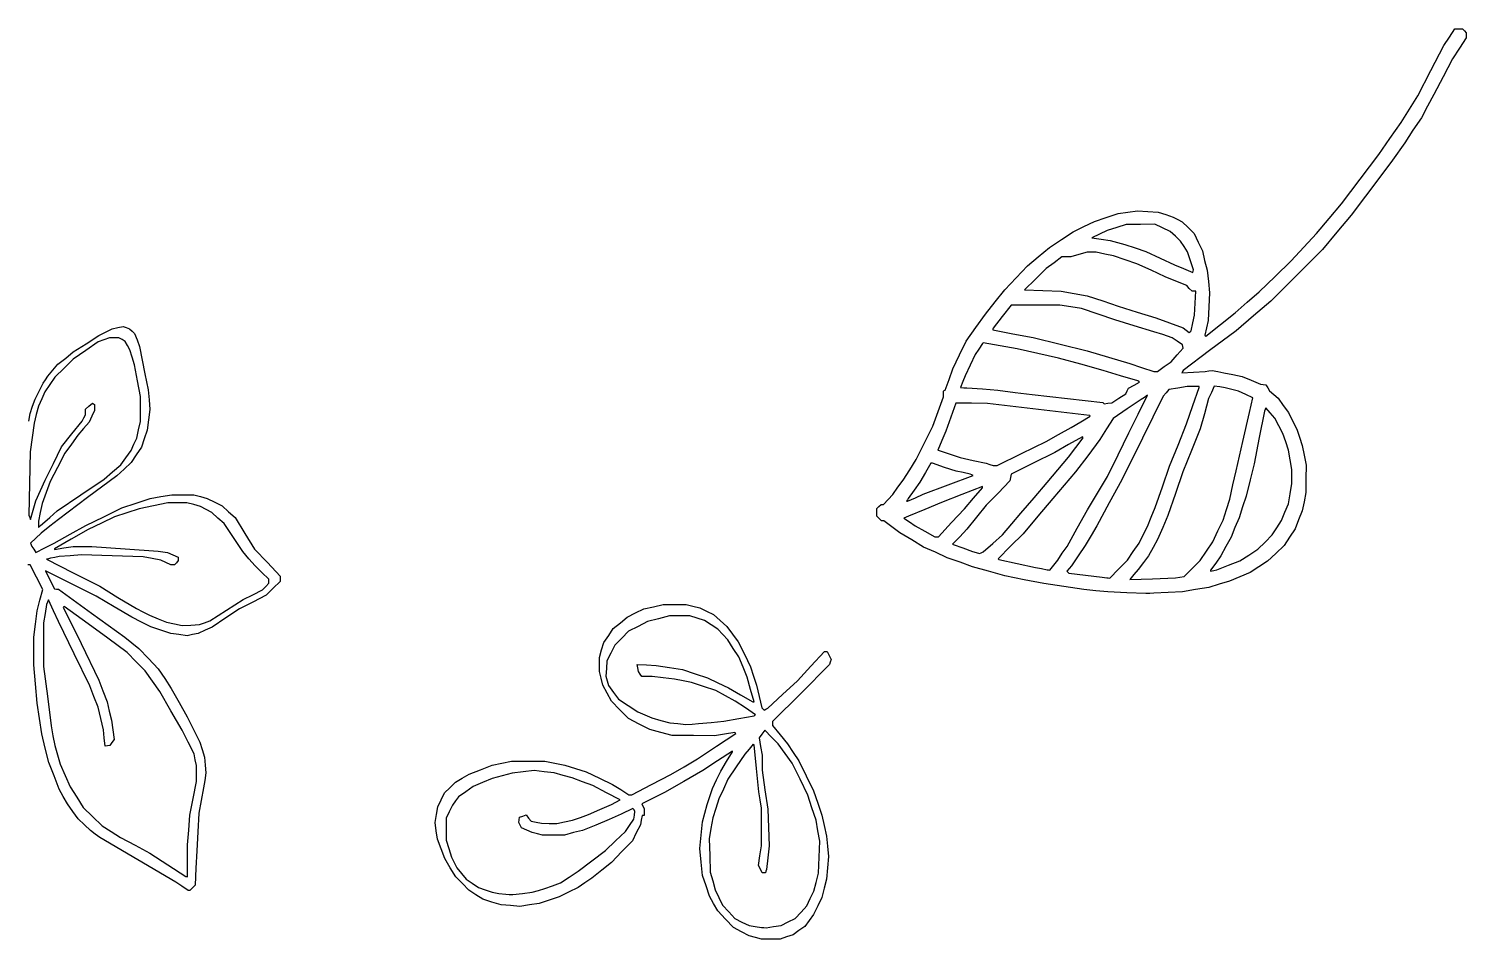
# Model space of a CAD drawing. Header units: metres. Extents: x 2 to 168, y 10 to 135.
# Drawn here: x 61.9 to 168, y 68.2 to 135.5 of the extents above; entities that cross this region are included whole.
import ezdxf

# ---------------------------------------------------------------- set-up
doc = ezdxf.new("R2010")
doc.units = ezdxf.units.M
doc.layers.add('Image', color=7, linetype='Continuous')

msp = doc.modelspace()

# ---------------------------------------------------------------- linework, layer by layer
at = {"layer": 'Image'}
for p, q in [((166.4, 134.24), (166.8, 134.85)), ((166.8, 134.85), (167.2, 135.47)), ((167.2, 135.47), (167.48, 135.47)), ((167.48, 135.47), (167.77, 135.47)), ((168.05, 134.8), (167.54, 134.02)), ((167.77, 135.47), (167.91, 135.31)), ((167.91, 135.31), (168.05, 135.16)), ((168.05, 135.16), (168.05, 134.98)), ((168.05, 134.98), (168.05, 134.8)), ((165.43, 132.38), (166.4, 134.24)), ((167.54, 134.02), (167.04, 133.24)), ((167.04, 133.24), (166.35, 131.92)), ((164.46, 130.51), (165.43, 132.38)), ((166.35, 131.92), (165.65, 130.6)), ((165.65, 130.6), (165.19, 129.75)), ((163.24, 128.55), (163.85, 129.53)), ((163.85, 129.53), (164.46, 130.51)), ((165.19, 129.75), (164.73, 128.9)), ((162.41, 127.37), (163.24, 128.55)), ((164.73, 128.9), (164.11, 127.97)), ((161.58, 126.19), (162.41, 127.37)), ((164.11, 127.97), (163.5, 127.04)), ((163.5, 127.04), (162.59, 125.77)), ((160.21, 124.37), (161.58, 126.19)), ((162.59, 125.77), (161.67, 124.5)), ((158.84, 122.55), (160.21, 124.37)), ((161.67, 124.5), (160.61, 123.1)), ((157.92, 121.46), (158.84, 122.55)), ((160.61, 123.1), (159.54, 121.71)), ((139.81, 120.86), (140.6, 121.24)), ((140.6, 121.24), (141.47, 121.53)), ((141.47, 121.53), (142.35, 121.82)), ((142.94, 121.02), (142.24, 120.79)), ((142.35, 121.82), (143.06, 121.92)), ((144, 121.02), (142.94, 121.02)), ((143.06, 121.92), (143.77, 122.03)), ((143.77, 122.03), (144.54, 121.98)), ((145.06, 121.03), (144, 121.02)), ((144.54, 121.98), (145.31, 121.93)), ((145.62, 120.76), (145.06, 121.03)), ((145.31, 121.93), (145.86, 121.75)), ((145.86, 121.75), (146.41, 121.56)), ((146.41, 121.56), (146.74, 121.39)), ((146.74, 121.39), (147.08, 121.22)), ((147.08, 121.22), (147.52, 120.78)), ((157, 120.36), (157.92, 121.46)), ((159.54, 121.71), (158.48, 120.44)), ((138.15, 119.9), (139.02, 120.48)), ((139.02, 120.48), (139.81, 120.86)), ((140.97, 120.29), (140.4, 120.03)), ((140.4, 120.03), (141.08, 119.93)), ((141.54, 120.56), (140.97, 120.29)), ((142.24, 120.79), (141.54, 120.56)), ((146.19, 120.49), (145.62, 120.76)), ((146.57, 120.14), (146.19, 120.49)), ((146.95, 119.79), (146.57, 120.14)), ((147.52, 120.78), (147.96, 120.34)), ((147.96, 120.34), (148.26, 119.71)), ((156.06, 119.34), (157, 120.36)), ((158.48, 120.44), (157.43, 119.17)), ((136.45, 118.63), (137.27, 119.31)), ((137.27, 119.31), (138.15, 119.9)), ((140.06, 118.96), (139.45, 118.79)), ((140.38, 118.96), (140.06, 118.96)), ((140.71, 118.96), (140.38, 118.96)), ((141.35, 118.82), (140.71, 118.96)), ((141.08, 119.93), (141.76, 119.82)), ((141.76, 119.82), (142.29, 119.68)), ((142.29, 119.68), (142.83, 119.54)), ((142.83, 119.54), (143.61, 119.28)), ((143.61, 119.28), (144.38, 119.02)), ((144.38, 119.02), (145.44, 118.53)), ((147.21, 119.39), (146.95, 119.79)), ((147.46, 119), (147.21, 119.39)), ((147.68, 118.33), (147.46, 119)), ((148.26, 119.71), (148.56, 119.08)), ((148.56, 119.08), (148.73, 118.36)), ((155.11, 118.32), (156.06, 119.34)), ((157.43, 119.17), (155.52, 117.25)), ((134.81, 117.07), (135.64, 117.95)), ((135.64, 117.95), (136.45, 118.63)), ((137.61, 118.19), (137.04, 117.76)), ((138.18, 118.62), (137.61, 118.19)), ((138.51, 118.62), (138.18, 118.62)), ((138.84, 118.62), (138.51, 118.62)), ((139.45, 118.79), (138.84, 118.62)), ((142, 118.69), (141.35, 118.82)), ((142.86, 118.41), (142, 118.69)), ((143.72, 118.12), (142.86, 118.41)), ((144.77, 117.64), (143.72, 118.12)), ((145.44, 118.53), (146.5, 118.04)), ((146.5, 118.04), (147.18, 117.76)), ((147.9, 117.67), (147.68, 118.33)), ((148.73, 118.36), (148.91, 117.64)), ((153.94, 117.18), (155.11, 118.32)), ((133.99, 116.2), (134.81, 117.07)), ((136.23, 116.97), (135.42, 116.19)), ((137.04, 117.76), (136.23, 116.97)), ((145.82, 117.16), (144.77, 117.64)), ((146.61, 116.83), (145.82, 117.16)), ((147.41, 116.5), (146.61, 116.83)), ((147.18, 117.76), (147.85, 117.47)), ((147.85, 117.47), (147.88, 117.57)), ((147.88, 117.57), (147.9, 117.67)), ((148.91, 117.64), (149.01, 116.8)), ((149.01, 116.8), (149.1, 115.96)), ((152.76, 116.03), (153.94, 117.18)), ((155.52, 117.25), (153.61, 115.34)), ((133.27, 115.3), (133.99, 116.2)), ((135.42, 116.19), (136.78, 116.13)), ((136.78, 116.13), (138.14, 116.08)), ((138.14, 116.08), (139.1, 115.91)), ((139.1, 115.91), (140.06, 115.75)), ((140.06, 115.75), (141.21, 115.37)), ((147.6, 116.29), (147.41, 116.5)), ((147.8, 116.08), (147.6, 116.29)), ((147.94, 116.08), (147.8, 116.08)), ((148.09, 116.08), (147.94, 116.08)), ((148.03, 115.2), (148.09, 116.08)), ((149.1, 115.96), (149.05, 114.94)), ((151.87, 115.27), (152.76, 116.03)), ((132.54, 114.4), (133.27, 115.3)), ((134.44, 115.06), (133.78, 114.21)), ((136.23, 115.06), (134.44, 115.06)), ((138.03, 115.06), (136.23, 115.06)), ((138.84, 114.93), (138.03, 115.06)), ((139.64, 114.8), (138.84, 114.93)), ((140.87, 114.39), (139.64, 114.8)), ((141.21, 115.37), (142.35, 114.99)), ((142.35, 114.99), (143.74, 114.55)), ((147.97, 114.32), (148.03, 115.2)), ((149.05, 114.94), (149, 113.92)), ((150.99, 114.5), (151.87, 115.27)), ((153.61, 115.34), (152.34, 114.26)), ((131.84, 113.4), (132.54, 114.4)), ((133.78, 114.21), (133.12, 113.35)), ((142.1, 113.97), (140.87, 114.39)), ((143.53, 113.54), (142.1, 113.97)), ((143.74, 114.55), (145.12, 114.12)), ((145.12, 114.12), (146.13, 113.75)), ((146.13, 113.75), (147.14, 113.38)), ((147.73, 113.17), (147.85, 113.75)), ((147.85, 113.75), (147.97, 114.32)), ((148.81, 112.77), (149.9, 113.63)), ((149, 113.92), (148.87, 113.38)), ((149.9, 113.63), (150.99, 114.5)), ((152.34, 114.26), (151.07, 113.17)), ((66.14, 112.21), (67.08, 112.81)), ((67.08, 112.81), (67.58, 113.06)), ((67.87, 112.65), (67.46, 112.49)), ((67.58, 113.06), (68.08, 113.32)), ((68.22, 112.65), (67.87, 112.65)), ((68.08, 113.32), (68.48, 113.41)), ((68.56, 112.65), (68.22, 112.65)), ((68.48, 113.41), (68.88, 113.49)), ((68.8, 112.51), (68.56, 112.65)), ((69.04, 112.37), (68.8, 112.51)), ((68.88, 113.49), (69.11, 113.4)), ((69.11, 113.4), (69.35, 113.31)), ((69.35, 113.31), (69.54, 113.14)), ((69.54, 113.14), (69.73, 112.96)), ((69.73, 112.96), (69.91, 112.49)), ((131.13, 112.39), (131.84, 113.4)), ((133.1, 113.3), (133.08, 113.24)), ((133.08, 113.24), (134.58, 112.95)), ((133.12, 113.35), (133.1, 113.3)), ((134.58, 112.95), (136.08, 112.67)), ((136.08, 112.67), (138.07, 112.18)), ((144.97, 113.1), (143.53, 113.54)), ((145.65, 112.88), (144.97, 113.1)), ((146.33, 112.65), (145.65, 112.88)), ((146.71, 112.39), (146.33, 112.65)), ((147.14, 113.38), (147.37, 113.21)), ((147.37, 113.21), (147.6, 113.04)), ((147.6, 113.04), (147.66, 113.1)), ((147.66, 113.1), (147.73, 113.17)), ((148.87, 113.38), (148.74, 112.84)), ((148.74, 112.84), (148.77, 112.8)), ((148.77, 112.8), (148.81, 112.77)), ((151.07, 113.17), (149.1, 111.7)), ((64.64, 111.15), (65.2, 111.62)), ((65.2, 111.62), (66.14, 112.21)), ((66.12, 111.71), (65.2, 111.08)), ((67.04, 112.34), (66.12, 111.71)), ((67.46, 112.49), (67.04, 112.34)), ((69.21, 112.07), (69.04, 112.37)), ((69.38, 111.76), (69.21, 112.07)), ((69.55, 111.21), (69.38, 111.76)), ((69.91, 112.49), (70.09, 112.01)), ((70.09, 112.01), (70.29, 111)), ((130.63, 111.38), (131.13, 112.39)), ((132.07, 111.82), (131.79, 111.41)), ((132.34, 112.22), (132.07, 111.82)), ((132.36, 112.25), (132.34, 112.22)), ((132.38, 112.28), (132.36, 112.25)), ((133.64, 112.06), (132.38, 112.28)), ((134.9, 111.83), (133.64, 112.06)), ((136.42, 111.49), (134.9, 111.83)), ((137.95, 111.15), (136.42, 111.49)), ((138.07, 112.18), (140.06, 111.69)), ((140.06, 111.69), (141.63, 111.22)), ((146.69, 111.38), (147.14, 111.88)), ((147.09, 112.14), (146.71, 112.39)), ((147.11, 112.01), (147.09, 112.14)), ((147.14, 111.88), (147.11, 112.01)), ((149.1, 111.7), (147.14, 110.23)), ((63.7, 110.25), (64.07, 110.69)), ((64.52, 110.41), (63.83, 109.73)), ((64.07, 110.69), (64.64, 111.15)), ((65.2, 111.08), (64.52, 110.41)), ((69.73, 110.66), (69.55, 111.21)), ((69.94, 109.48), (69.73, 110.66)), ((70.29, 111), (70.49, 109.98)), ((130.13, 110.36), (130.63, 111.38)), ((131.42, 110.63), (131.06, 109.85)), ((131.79, 111.41), (131.42, 110.63)), ((139.6, 110.7), (137.95, 111.15)), ((141.25, 110.24), (139.6, 110.7)), ((141.63, 111.22), (143.2, 110.75)), ((143.2, 110.75), (144.08, 110.46)), ((144.08, 110.46), (144.97, 110.17)), ((145.25, 110.15), (145.75, 110.52)), ((145.75, 110.52), (146.25, 110.88)), ((146.25, 110.88), (146.69, 111.38)), ((62.97, 109.29), (63.15, 109.55)), ((63.15, 109.55), (63.33, 109.81)), ((63.33, 109.81), (63.7, 110.25)), ((63.83, 109.73), (63.47, 109.19)), ((70.16, 108.31), (69.94, 109.48)), ((70.49, 109.98), (70.61, 109.39)), ((70.61, 109.39), (70.74, 108.8)), ((129.58, 108.79), (129.86, 109.58)), ((129.86, 109.58), (130.13, 110.36)), ((130.88, 109.41), (130.71, 108.97)), ((131.06, 109.85), (130.88, 109.41)), ((142.52, 109.85), (141.25, 110.24)), ((143.79, 109.46), (142.52, 109.85)), ((143.52, 109.14), (143.93, 109.37)), ((143.86, 109.41), (143.79, 109.46)), ((143.93, 109.37), (143.86, 109.41)), ((144.97, 110.17), (145.11, 110.16)), ((145.11, 110.16), (145.25, 110.15)), ((147.09, 110.15), (147.04, 110.06)), ((147.04, 110.06), (147.91, 110.11)), ((147.14, 110.23), (147.09, 110.15)), ((147.91, 110.11), (148.78, 110.16)), ((148.78, 110.16), (149.04, 110.2)), ((149.04, 110.2), (149.29, 110.24)), ((149.29, 110.24), (149.71, 110.15)), ((149.71, 110.15), (150.14, 110.07)), ((150.14, 110.07), (150.82, 109.93)), ((150.82, 109.93), (151.49, 109.8)), ((151.49, 109.8), (152.17, 109.51)), ((152.17, 109.51), (152.85, 109.23)), ((62.38, 108.12), (62.68, 108.71)), ((62.68, 108.71), (62.97, 109.29)), ((63.11, 108.66), (62.87, 108.14)), ((63.47, 109.19), (63.11, 108.66)), ((70.16, 107.38), (70.16, 108.31)), ((70.74, 108.8), (70.8, 108.07)), ((129.05, 107.21), (129.44, 108.29)), ((129.44, 108.7), (129.51, 108.75)), ((129.44, 108.49), (129.44, 108.7)), ((129.44, 108.29), (129.44, 108.49)), ((129.51, 108.75), (129.58, 108.79)), ((130.71, 108.97), (130.94, 108.96)), ((130.94, 108.96), (131.17, 108.96)), ((131.17, 108.96), (132.32, 108.88)), ((132.32, 108.88), (133.46, 108.79)), ((133.46, 108.79), (134.73, 108.62)), ((134.73, 108.62), (136, 108.46)), ((136, 108.46), (138.61, 108.17)), ((142.39, 108.18), (142.91, 108.51)), ((142.91, 108.51), (143.01, 108.72)), ((143.01, 108.72), (143.12, 108.92)), ((143.12, 108.92), (143.52, 109.14)), ((143.83, 107.01), (144.52, 108.4)), ((145.68, 108.33), (144.15, 105.24)), ((144.52, 108.4), (144.28, 108.25)), ((145.88, 108.58), (145.68, 108.33)), ((146.09, 108.82), (145.88, 108.58)), ((146.76, 108.93), (146.09, 108.82)), ((147.43, 109.04), (146.76, 108.93)), ((147.87, 109.05), (147.43, 109.04)), ((147.86, 107.64), (148.32, 108.99)), ((148.32, 109.05), (147.87, 109.05)), ((148.32, 109.02), (148.32, 109.05)), ((148.32, 108.99), (148.32, 109.02)), ((149.23, 108.61), (149.01, 108.16)), ((149.44, 109.07), (149.23, 108.61)), ((149.84, 109.02), (149.44, 109.07)), ((150.24, 108.96), (149.84, 109.02)), ((150.74, 108.83), (150.24, 108.96)), ((151.24, 108.7), (150.74, 108.83)), ((151.76, 108.46), (151.24, 108.7)), ((152.29, 108.22), (151.76, 108.46)), ((152.85, 109.23), (153.05, 109.2)), ((153.05, 109.2), (153.26, 109.18)), ((153.26, 109.18), (153.39, 108.95)), ((153.39, 108.95), (153.53, 108.73)), ((153.53, 108.73), (153.85, 108.45)), ((153.85, 108.45), (154.17, 108.18)), ((62.02, 107.06), (62.2, 107.59)), ((62.2, 107.59), (62.38, 108.12)), ((62.62, 107.61), (62.46, 106.98)), ((62.87, 108.14), (62.62, 107.61)), ((66.09, 107.39), (66.35, 107.61)), ((66.09, 107.18), (66.09, 107.39)), ((66.35, 107.61), (66.61, 107.83)), ((66.77, 107.27), (66.57, 106.85)), ((66.61, 107.83), (66.69, 107.78)), ((66.69, 107.78), (66.77, 107.73)), ((66.77, 107.73), (66.77, 107.5)), ((66.77, 107.5), (66.77, 107.27)), ((70.16, 106.46), (70.16, 107.38)), ((70.85, 107.35), (70.75, 106.59)), ((70.8, 108.07), (70.85, 107.35)), ((128.66, 106.13), (129.05, 107.21)), ((130.35, 107.82), (129.99, 106.79)), ((131.52, 107.81), (130.35, 107.82)), ((132.7, 107.8), (131.52, 107.81)), ((136.46, 107.36), (132.7, 107.8)), ((140.23, 106.92), (136.46, 107.36)), ((138.61, 108.17), (141.22, 107.87)), ((141.22, 107.87), (141.27, 107.83)), ((141.27, 107.83), (141.32, 107.78)), ((141.32, 107.78), (141.59, 107.82)), ((141.59, 107.82), (141.87, 107.85)), ((141.87, 107.85), (142.39, 108.18)), ((143, 107.4), (141.97, 106.7)), ((144.04, 108.09), (143, 107.4)), ((144.28, 108.25), (144.04, 108.09)), ((147.4, 106.3), (147.86, 107.64)), ((149.01, 108.16), (148.71, 107.04)), ((152.03, 107.14), (152.16, 107.68)), ((152.16, 107.68), (152.29, 108.22)), ((153.15, 107.23), (152.76, 105.28)), ((153.2, 107.36), (153.15, 107.23)), ((153.24, 107.48), (153.2, 107.36)), ((153.57, 107.1), (153.24, 107.48)), ((154.17, 108.18), (154.54, 107.66)), ((154.54, 107.66), (154.91, 107.14)), ((61.91, 106.49), (62.02, 107.06)), ((62.3, 106.34), (62.16, 105.28)), ((62.46, 106.98), (62.3, 106.34)), ((65.09, 105.55), (65.85, 106.5)), ((65.85, 106.5), (65.97, 106.74)), ((66.36, 106.43), (65.95, 105.94)), ((65.97, 106.74), (66.09, 106.97)), ((66.09, 106.97), (66.09, 107.18)), ((66.57, 106.85), (66.36, 106.43)), ((70.02, 105.85), (70.16, 106.46)), ((70.75, 106.59), (70.65, 105.83)), ((129.99, 106.79), (129.62, 105.76)), ((138.88, 106.02), (139.58, 106.45)), ((139.58, 106.45), (140.29, 106.87)), ((140.26, 106.9), (140.23, 106.92)), ((140.29, 106.87), (140.26, 106.9)), ((141.97, 106.7), (141.48, 105.92)), ((143.13, 105.62), (143.83, 107.01)), ((146.77, 104.73), (147.4, 106.3)), ((148.71, 107.04), (148.4, 105.92)), ((151.54, 104.99), (152.03, 107.14)), ((153.91, 106.72), (153.57, 107.1)), ((154.21, 106.15), (153.91, 106.72)), ((154.51, 105.57), (154.21, 106.15)), ((154.91, 107.14), (155.22, 106.52)), ((155.22, 106.52), (155.53, 105.9)), ((62.16, 105.28), (62.02, 104.23)), ((64.33, 104.6), (65.09, 105.55)), ((65.54, 105.45), (65.06, 104.79)), ((65.95, 105.94), (65.54, 105.45)), ((69.68, 104.79), (69.88, 105.24)), ((69.88, 105.24), (70.02, 105.85)), ((70.44, 105.2), (70.23, 104.57)), ((70.65, 105.83), (70.44, 105.2)), ((128.05, 104.9), (128.66, 106.13)), ((129.62, 105.76), (129.32, 105.06)), ((137.02, 105), (137.95, 105.51)), ((137.95, 105.51), (138.88, 106.02)), ((139.7, 105.33), (138.69, 104.76)), ((139.22, 104.56), (139.76, 105.27)), ((139.73, 105.3), (139.7, 105.33)), ((139.76, 105.27), (139.73, 105.3)), ((140.99, 105.14), (140.1, 103.94)), ((141.48, 105.92), (140.99, 105.14)), ((142.35, 104.01), (143.13, 105.62)), ((144.15, 105.24), (142.62, 102.15)), ((148.4, 105.92), (147.76, 104.33)), ((152.76, 105.28), (152.38, 103.33)), ((154.72, 104.96), (154.51, 105.57)), ((155.53, 105.9), (155.73, 105.3)), ((155.73, 105.3), (155.94, 104.7)), ((62.02, 104.23), (61.97, 101.89)), ((63.73, 103.37), (64.33, 104.6)), ((64.57, 104.14), (64.03, 103.08)), ((65.06, 104.79), (64.57, 104.14)), ((69.09, 103.79), (69.48, 104.33)), ((69.48, 104.33), (69.68, 104.79)), ((70.23, 104.57), (69.85, 104)), ((127.44, 103.67), (128.05, 104.9)), ((129.32, 105.06), (129.02, 104.36)), ((129.02, 104.36), (129.04, 104.36)), ((129.04, 104.36), (129.06, 104.35)), ((129.06, 104.35), (129.86, 104.08)), ((129.86, 104.08), (130.67, 103.8)), ((133.4, 103.21), (135.21, 104.11)), ((135.21, 104.11), (137.02, 105)), ((137.68, 104.18), (136.06, 103.38)), ((138.69, 104.76), (137.68, 104.18)), ((138.68, 103.84), (139.22, 104.56)), ((141.56, 102.4), (142.35, 104.01)), ((146.13, 103.17), (146.77, 104.73)), ((147.76, 104.33), (147.12, 102.74)), ((151.05, 102.83), (151.54, 104.99)), ((154.93, 104.35), (154.72, 104.96)), ((155.05, 103.64), (154.93, 104.35)), ((155.94, 104.7), (156.08, 103.98)), ((63.12, 102.14), (63.73, 103.37)), ((64.03, 103.08), (63.49, 102.03)), ((68.1, 102.74), (68.71, 103.26)), ((68.71, 103.26), (69.09, 103.79)), ((69.48, 103.44), (68.95, 102.95)), ((69.85, 104), (69.48, 103.44)), ((126.96, 102.9), (127.44, 103.67)), ((128.52, 103.38), (128.12, 102.69)), ((128.58, 103.38), (128.52, 103.38)), ((128.64, 103.38), (128.58, 103.38)), ((129.52, 103.08), (128.64, 103.38)), ((130.39, 102.79), (129.52, 103.08)), ((130.67, 103.8), (131.64, 103.59)), ((131.64, 103.59), (132.61, 103.39)), ((132.61, 103.39), (132.87, 103.3)), ((132.87, 103.3), (133.12, 103.22)), ((133.12, 103.22), (133.26, 103.22)), ((133.26, 103.22), (133.4, 103.21)), ((136.06, 103.38), (134.45, 102.58)), ((137.89, 102.9), (138.68, 103.84)), ((140.1, 103.94), (139.2, 102.74)), ((145.61, 101.64), (146.13, 103.17)), ((152.38, 103.33), (152.08, 102.15)), ((155.18, 102.93), (155.05, 103.64)), ((156.08, 103.98), (156.22, 103.25)), ((156.22, 103.25), (156.21, 102.23)), ((62.78, 101.37), (63.12, 102.14)), ((63.49, 102.03), (63.19, 101.22)), ((65.75, 101.05), (67.49, 102.22)), ((68.42, 102.46), (66.26, 100.85)), ((67.49, 102.22), (68.1, 102.74)), ((68.95, 102.95), (68.42, 102.46)), ((126.09, 101.61), (126.48, 102.14)), ((126.48, 102.14), (126.96, 102.9)), ((127.71, 102), (127.28, 101.39)), ((128.12, 102.69), (127.71, 102)), ((129.8, 101.79), (131.65, 102.48)), ((130.91, 102.69), (130.39, 102.79)), ((131.43, 102.59), (130.91, 102.69)), ((131.54, 102.53), (131.43, 102.59)), ((131.65, 102.48), (131.54, 102.53)), ((134.35, 102.08), (133.48, 101.18)), ((134.4, 102.33), (134.35, 102.08)), ((134.45, 102.58), (134.4, 102.33)), ((136.14, 100.83), (137.1, 101.96)), ((137.1, 101.96), (137.89, 102.9)), ((139.2, 102.74), (138.36, 101.77)), ((140.82, 101.18), (141.56, 102.4)), ((142.62, 102.15), (141.69, 100.46)), ((147.12, 102.74), (146.57, 101.14)), ((150.82, 101.78), (151.05, 102.83)), ((152.08, 102.15), (151.79, 100.96)), ((155.18, 102.4), (155.18, 102.93)), ((155.18, 101.88), (155.18, 102.4)), ((156.21, 102.23), (156.21, 101.22)), ((61.97, 101.89), (61.92, 99.55)), ((62.44, 100.6), (62.78, 101.37)), ((63.19, 101.22), (62.89, 100.42)), ((64.02, 99.88), (65.75, 101.05)), ((66.26, 100.85), (64.1, 99.24)), ((70.88, 100.78), (71.67, 100.92)), ((71.67, 100.92), (72.47, 101.05)), ((72.47, 101.05), (73.29, 101.05)), ((73.29, 101.05), (74.1, 101.05)), ((74.1, 101.05), (74.59, 100.92)), ((74.59, 100.92), (75.09, 100.79)), ((125.36, 100.7), (125.7, 101.07)), ((125.7, 101.07), (126.09, 101.61)), ((126.8, 100.58), (127.38, 100.84)), ((127.28, 101.39), (126.84, 100.78)), ((127.38, 100.84), (127.96, 101.1)), ((127.96, 101.1), (129.8, 101.79)), ((130.81, 101.08), (129.31, 100.49)), ((132.32, 101.66), (130.81, 101.08)), ((131.67, 100.81), (132.32, 101.58)), ((132.32, 101.62), (132.32, 101.66)), ((132.32, 101.58), (132.32, 101.62)), ((133.48, 101.18), (132.61, 100.29)), ((135.17, 99.69), (136.14, 100.83)), ((138.36, 101.77), (137.52, 100.79)), ((140.08, 99.95), (140.82, 101.18)), ((145.08, 100.12), (145.61, 101.64)), ((146.57, 101.14), (146.01, 99.53)), ((150.59, 100.73), (150.82, 101.78)), ((151.79, 100.96), (151.53, 100.16)), ((154.92, 100.39), (155.05, 101.13)), ((155.05, 101.13), (155.18, 101.88)), ((156.21, 101.22), (156.07, 100.54)), ((62.04, 99.23), (62.24, 99.91)), ((62.24, 99.91), (62.44, 100.6)), ((62.89, 100.42), (62.76, 99.76)), ((63.47, 99.39), (64.02, 99.88)), ((67.46, 99.44), (68.79, 100.09)), ((68.79, 100.09), (69.83, 100.44)), ((70.07, 100.03), (69.16, 99.73)), ((69.83, 100.44), (70.88, 100.78)), ((71.12, 100.25), (70.07, 100.03)), ((72.17, 100.46), (71.12, 100.25)), ((72.88, 100.46), (72.17, 100.46)), ((73.59, 100.46), (72.88, 100.46)), ((74.09, 100.33), (73.59, 100.46)), ((74.59, 100.2), (74.09, 100.33)), ((75.01, 99.97), (74.59, 100.2)), ((75.44, 99.74), (75.01, 99.97)), ((75.09, 100.79), (75.64, 100.52)), ((75.64, 100.52), (76.18, 100.25)), ((76.18, 100.25), (76.66, 99.81)), ((76.66, 99.81), (77.14, 99.37)), ((124.53, 100.05), (124.68, 100.19)), ((124.53, 99.77), (124.53, 100.05)), ((124.68, 100.19), (124.84, 100.33)), ((124.84, 100.33), (124.92, 100.33)), ((124.92, 100.33), (125.01, 100.33)), ((125.01, 100.33), (125.36, 100.7)), ((126.78, 100.68), (126.72, 100.58)), ((126.72, 100.58), (126.76, 100.58)), ((126.76, 100.58), (126.8, 100.58)), ((126.84, 100.78), (126.78, 100.68)), ((128.08, 99.98), (126.86, 99.47)), ((129.31, 100.49), (128.08, 99.98)), ((130.04, 99), (131.01, 100.03)), ((131.01, 100.03), (131.67, 100.81)), ((132.61, 100.29), (131.89, 99.4)), ((137.52, 100.79), (136.42, 99.48)), ((139.33, 98.6), (140.08, 99.95)), ((141.69, 100.46), (140.76, 98.76)), ((144.79, 99.41), (145.08, 100.12)), ((150.09, 99.19), (150.34, 99.96)), ((150.34, 99.96), (150.59, 100.73)), ((151.53, 100.16), (151.27, 99.36)), ((154.4, 99.15), (154.66, 99.77)), ((154.66, 99.77), (154.92, 100.39)), ((155.92, 99.86), (155.67, 99.2)), ((156.07, 100.54), (155.92, 99.86)), ((61.92, 99.55), (61.98, 99.39)), ((61.98, 99.39), (62.04, 99.23)), ((62.76, 99.76), (62.62, 99.11)), ((62.62, 99.11), (62.62, 98.88)), ((62.62, 98.88), (62.62, 98.65)), ((62.62, 98.65), (62.77, 98.78)), ((62.77, 98.78), (62.92, 98.9)), ((63.47, 98.73), (62.83, 98.22)), ((62.92, 98.9), (63.47, 99.39)), ((64.1, 99.24), (63.47, 98.73)), ((64.96, 98.14), (66.13, 98.79)), ((66.13, 98.79), (67.46, 99.44)), ((67.28, 98.97), (66.3, 98.5)), ((68.25, 99.43), (67.28, 98.97)), ((69.16, 99.73), (68.25, 99.43)), ((75.88, 99.33), (75.44, 99.74)), ((76.33, 98.93), (75.88, 99.33)), ((77.02, 97.9), (76.33, 98.93)), ((77.14, 99.37), (77.86, 98.21)), ((124.53, 99.48), (124.53, 99.77)), ((124.7, 99.31), (124.53, 99.48)), ((124.87, 99.14), (124.7, 99.31)), ((124.95, 99.14), (124.87, 99.14)), ((125.04, 99.14), (124.95, 99.14)), ((125.64, 98.69), (125.04, 99.14)), ((126.69, 99.41), (126.53, 99.34)), ((126.53, 99.34), (126.95, 99.06)), ((126.86, 99.47), (126.69, 99.41)), ((126.95, 99.06), (127.36, 98.77)), ((127.36, 98.77), (128.08, 98.36)), ((129.07, 97.96), (130.04, 99)), ((131.89, 99.4), (131.18, 98.51)), ((133.8, 98.1), (134.49, 98.9)), ((134.49, 98.9), (135.17, 99.69)), ((136.42, 99.48), (135.32, 98.17)), ((140.76, 98.76), (140.34, 98.04)), ((144.2, 98.1), (144.5, 98.71)), ((144.5, 98.71), (144.79, 99.41)), ((146.01, 99.53), (145.64, 98.65)), ((149.71, 98.39), (150.09, 99.19)), ((151.27, 99.36), (150.97, 98.64)), ((154.06, 98.62), (154.4, 99.15)), ((155.67, 99.2), (155.41, 98.54)), ((62.43, 97.85), (62.03, 97.48)), ((62.83, 98.22), (62.43, 97.85)), ((63.78, 97.48), (64.96, 98.14)), ((65.05, 97.78), (63.81, 97.06)), ((66.3, 98.5), (65.05, 97.78)), ((77.72, 96.87), (77.02, 97.9)), ((77.86, 98.21), (78.58, 97.04)), ((126.23, 98.24), (125.64, 98.69)), ((127.1, 97.72), (126.23, 98.24)), ((127.97, 97.2), (127.1, 97.72)), ((128.08, 98.36), (128.8, 97.96)), ((128.8, 97.96), (128.94, 97.96)), ((128.94, 97.96), (129.07, 97.96)), ((130.65, 97.96), (130.12, 97.42)), ((131.18, 98.51), (130.65, 97.96)), ((133.08, 97.47), (133.8, 98.1)), ((135.32, 98.17), (134.4, 97.26)), ((138.57, 97.25), (139.33, 98.6)), ((140.34, 98.04), (139.91, 97.32)), ((143.89, 97.49), (144.2, 98.1)), ((145.26, 97.76), (144.92, 97.16)), ((145.64, 98.65), (145.26, 97.76)), ((149.33, 97.59), (149.71, 98.39)), ((150.68, 97.92), (150.3, 97.23)), ((150.97, 98.64), (150.68, 97.92)), ((153.19, 97.57), (153.72, 98.09)), ((153.72, 98.09), (154.06, 98.62)), ((155, 97.92), (154.59, 97.31)), ((155.41, 98.54), (155, 97.92)), ((62.03, 97.48), (62.15, 97.25)), ((62.15, 97.25), (62.28, 97.03)), ((62.28, 97.03), (62.35, 96.91)), ((62.35, 96.91), (62.43, 96.8)), ((62.43, 96.8), (63.1, 97.14)), ((63.1, 97.14), (63.78, 97.48)), ((63.81, 97.02), (64.5, 97.13)), ((63.81, 97.06), (63.81, 97.04)), ((63.81, 97.04), (63.81, 97.02)), ((64.5, 97.13), (65.2, 97.23)), ((65.8, 96.63), (64.97, 96.56)), ((65.2, 97.23), (65.89, 97.24)), ((68.08, 96.56), (65.8, 96.63)), ((65.89, 97.24), (66.57, 97.24)), ((66.57, 97.24), (69.02, 97.07)), ((69.02, 97.07), (71.47, 96.9)), ((71.47, 96.9), (71.81, 96.85)), ((71.81, 96.85), (72.15, 96.8)), ((72.15, 96.8), (72.55, 96.63)), ((72.55, 96.63), (72.95, 96.46)), ((78.17, 96.34), (77.72, 96.87)), ((78.58, 97.04), (79.53, 96.05)), ((128.85, 96.81), (127.97, 97.2)), ((129.73, 96.41), (128.85, 96.81)), ((130.12, 97.42), (130.14, 97.4)), ((130.14, 97.4), (130.16, 97.39)), ((130.16, 97.39), (130.88, 97.13)), ((130.88, 97.13), (131.6, 96.87)), ((131.6, 96.87), (131.85, 96.79)), ((131.85, 96.79), (132.1, 96.71)), ((132.1, 96.71), (132.24, 96.78)), ((132.24, 96.78), (132.37, 96.84)), ((132.37, 96.84), (133.08, 97.47)), ((134.4, 97.26), (133.48, 96.34)), ((137.88, 96.22), (138.22, 96.74)), ((138.22, 96.74), (138.57, 97.25)), ((139.91, 97.32), (139.4, 96.56)), ((143.04, 96.22), (143.46, 96.86)), ((143.46, 96.86), (143.89, 97.49)), ((144.92, 97.16), (144.58, 96.56)), ((148.41, 96.2), (148.87, 96.9)), ((148.87, 96.9), (149.33, 97.59)), ((150.3, 97.23), (149.93, 96.54)), ((151.32, 96.18), (151.99, 96.61)), ((151.99, 96.61), (152.66, 97.04)), ((152.66, 97.04), (153.19, 97.57)), ((153.98, 96.73), (153.37, 96.16)), ((154.59, 97.31), (153.98, 96.73)), ((62.02, 95.89), (61.84, 95.89)), ((62.48, 94.98), (62.02, 95.89)), ((63.37, 96.34), (63.23, 96.3)), ((63.23, 96.3), (65.19, 95.3)), ((63.51, 96.38), (63.37, 96.34)), ((63.83, 96.43), (63.51, 96.38)), ((64.15, 96.49), (63.83, 96.43)), ((64.97, 96.56), (64.15, 96.49)), ((70.37, 96.48), (68.08, 96.56)), ((71.02, 96.36), (70.37, 96.48)), ((71.66, 96.24), (71.02, 96.36)), ((72.03, 96.06), (71.66, 96.24)), ((72.39, 95.89), (72.03, 96.06)), ((72.53, 95.89), (72.39, 95.89)), ((72.67, 95.89), (72.53, 95.89)), ((72.81, 96.04), (72.67, 95.89)), ((72.95, 96.2), (72.81, 96.04)), ((72.95, 96.46), (72.95, 96.33)), ((72.95, 96.33), (72.95, 96.2)), ((78.62, 95.81), (78.17, 96.34)), ((79.13, 95.32), (78.62, 95.81)), ((79.53, 96.05), (80.48, 95.06)), ((130.67, 96.08), (129.73, 96.41)), ((131.6, 95.74), (130.67, 96.08)), ((132.78, 95.41), (131.6, 95.74)), ((133.48, 96.34), (133.51, 96.31)), ((133.51, 96.31), (133.54, 96.28)), ((133.54, 96.28), (134.9, 95.98)), ((134.9, 95.98), (136.25, 95.69)), ((136.25, 95.69), (136.68, 95.61)), ((136.68, 95.61), (137.1, 95.52)), ((137.1, 95.52), (137.2, 95.51)), ((137.3, 95.5), (137.59, 95.86)), ((137.59, 95.86), (137.88, 96.22)), ((138.72, 95.61), (138.55, 95.42)), ((138.9, 95.8), (138.72, 95.61)), ((139.4, 96.56), (138.9, 95.8)), ((141.72, 94.91), (142.38, 95.57)), ((142.38, 95.57), (143.04, 96.22)), ((143.83, 95.55), (143.51, 95.17)), ((144.21, 96.05), (143.83, 95.55)), ((144.58, 96.56), (144.21, 96.05)), ((147.23, 95.02), (147.82, 95.61)), ((147.82, 95.61), (148.41, 96.2)), ((149.55, 96.02), (149.16, 95.5)), ((149.4, 95.47), (149.63, 95.52)), ((149.93, 96.54), (149.55, 96.02)), ((149.63, 95.52), (150.48, 95.85)), ((150.48, 95.85), (151.32, 96.18)), ((152.73, 95.74), (152.09, 95.33)), ((153.37, 96.16), (152.73, 95.74)), ((62.95, 94.07), (62.48, 94.98)), ((65.02, 94.51), (63.14, 95.44)), ((63.14, 95.44), (63.47, 94.77)), ((63.47, 94.77), (63.81, 94.11)), ((66.9, 93.58), (65.02, 94.51)), ((65.19, 95.3), (67.15, 94.3)), ((79.64, 94.82), (79.13, 95.32)), ((79.41, 94.28), (79.64, 94.53)), ((79.64, 94.68), (79.64, 94.82)), ((79.64, 94.53), (79.64, 94.68)), ((80.48, 94.66), (79.96, 94.15)), ((80.48, 95.06), (80.48, 94.86)), ((80.48, 94.86), (80.48, 94.66)), ((133.97, 95.07), (132.78, 95.41)), ((135.41, 94.78), (133.97, 95.07)), ((136.85, 94.5), (135.41, 94.78)), ((138.33, 94.28), (136.85, 94.5)), ((137.2, 95.51), (137.3, 95.5)), ((138.55, 95.42), (138.63, 95.34)), ((138.63, 95.34), (138.71, 95.27)), ((138.71, 95.27), (139.94, 95.13)), ((139.94, 95.13), (141.16, 94.98)), ((141.16, 94.98), (141.33, 94.96)), ((141.33, 94.96), (141.5, 94.93)), ((141.5, 94.93), (141.61, 94.92)), ((141.61, 94.92), (141.72, 94.91)), ((143.51, 95.17), (143.2, 94.8)), ((143.2, 94.8), (144.89, 94.86)), ((144.89, 94.86), (146.58, 94.92)), ((146.58, 94.92), (146.91, 94.97)), ((146.91, 94.97), (147.23, 95.02)), ((149.16, 95.5), (149.16, 95.46)), ((149.16, 95.42), (149.4, 95.47)), ((149.16, 95.46), (149.16, 95.42)), ((150.56, 94.67), (149.8, 94.45)), ((151.32, 95), (150.56, 94.67)), ((152.09, 95.33), (151.32, 95)), ((62.74, 93.28), (62.95, 94.07)), ((63.81, 94.11), (63.95, 94.1)), ((63.95, 94.1), (64.1, 94.1)), ((64.1, 94.1), (66.55, 92.32)), ((68.21, 92.79), (66.9, 93.58)), ((67.15, 94.3), (68.5, 93.48)), ((68.5, 93.48), (69.86, 92.65)), ((77.73, 93.33), (78.45, 93.68)), ((78.45, 93.68), (79.17, 94.03)), ((79.43, 93.64), (78.45, 93.14)), ((79.17, 94.03), (79.41, 94.28)), ((79.96, 94.15), (79.43, 93.64)), ((139.81, 94.07), (138.33, 94.28)), ((140.7, 93.97), (139.81, 94.07)), ((141.59, 93.88), (140.7, 93.97)), ((142.98, 93.82), (141.59, 93.88)), ((144.38, 93.76), (142.98, 93.82)), ((144.68, 93.78), (144.38, 93.76)), ((144.97, 93.8), (144.68, 93.78)), ((146.03, 93.85), (144.97, 93.8)), ((147.09, 93.89), (146.03, 93.85)), ((148.06, 94.06), (147.09, 93.89)), ((149.04, 94.22), (148.06, 94.06)), ((149.8, 94.45), (149.04, 94.22)), ((62.41, 91.51), (62.54, 92.48)), ((62.54, 92.48), (62.74, 93.28)), ((63.23, 92.95), (63.12, 92.28)), ((63.29, 93.13), (63.23, 92.95)), ((63.36, 93.3), (63.29, 93.13)), ((63.74, 92.5), (63.36, 93.3)), ((64.12, 91.7), (63.74, 92.5)), ((64.49, 92.79), (64.46, 92.76)), ((64.46, 92.76), (65.78, 90.07)), ((64.53, 92.82), (64.49, 92.79)), ((65.41, 92.18), (64.53, 92.82)), ((69.53, 92.01), (68.21, 92.79)), ((69.86, 92.65), (70.34, 92.41)), ((70.34, 92.41), (70.83, 92.16)), ((75.27, 91.74), (76.5, 92.53)), ((77.48, 92.64), (76.47, 91.96)), ((76.5, 92.53), (77.73, 93.33)), ((78.45, 93.14), (77.48, 92.64)), ((106.72, 92.33), (107.33, 92.63)), ((107.33, 92.63), (108.03, 92.79)), ((108.03, 92.79), (108.74, 92.96)), ((108.74, 92.96), (109.59, 92.96)), ((109.59, 92.96), (110.44, 92.96)), ((110.44, 92.96), (110.94, 92.83)), ((110.94, 92.83), (111.45, 92.71)), ((111.45, 92.71), (111.95, 92.46)), ((111.95, 92.46), (112.46, 92.21)), ((62.28, 90.54), (62.41, 91.51)), ((63.12, 92.28), (63.01, 91.61)), ((63.01, 91.61), (63.01, 90)), ((65.27, 89.32), (64.12, 91.7)), ((66.3, 91.53), (65.41, 92.18)), ((67.74, 90.47), (66.3, 91.53)), ((66.55, 92.32), (69, 90.54)), ((70.23, 91.66), (69.53, 92.01)), ((70.93, 91.31), (70.23, 91.66)), ((70.83, 92.16), (71.46, 91.91)), ((71.66, 91.06), (70.93, 91.31)), ((71.46, 91.91), (72.09, 91.66)), ((72.09, 91.66), (72.67, 91.53)), ((72.67, 91.53), (73.25, 91.4)), ((73.25, 91.4), (73.88, 91.44)), ((73.88, 91.44), (74.52, 91.47)), ((74.52, 91.47), (74.89, 91.61)), ((74.89, 91.61), (75.27, 91.74)), ((75.46, 91.29), (74.94, 91.05)), ((76.47, 91.96), (75.46, 91.29)), ((105.07, 91.19), (105.59, 91.61)), ((105.59, 91.61), (106.1, 92.03)), ((106.1, 92.03), (106.72, 92.33)), ((106.9, 91.34), (106.2, 90.98)), ((107.6, 91.7), (106.9, 91.34)), ((108.41, 91.91), (107.6, 91.7)), ((109.22, 92.12), (108.41, 91.91)), ((109.97, 92.12), (109.22, 92.12)), ((110.71, 92.12), (109.97, 92.12)), ((111.25, 91.95), (110.71, 92.12)), ((111.8, 91.78), (111.25, 91.95)), ((112.3, 91.45), (111.8, 91.78)), ((112.8, 91.13), (112.3, 91.45)), ((112.46, 92.21), (112.96, 91.77)), ((112.96, 91.77), (113.45, 91.33)), ((113.45, 91.33), (113.87, 90.77)), ((62.28, 89.52), (62.28, 90.54)), ((69.18, 89.4), (67.74, 90.47)), ((69, 90.54), (69.52, 90.12)), ((72.4, 90.82), (71.66, 91.06)), ((73, 90.73), (72.4, 90.82)), ((73.6, 90.65), (73, 90.73)), ((74.01, 90.73), (73.6, 90.65)), ((74.43, 90.81), (74.01, 90.73)), ((74.94, 91.05), (74.43, 90.81)), ((104.38, 90.15), (104.73, 90.67)), ((104.73, 90.67), (105.07, 91.19)), ((105.69, 90.47), (105.18, 89.95)), ((106.2, 90.98), (105.69, 90.47)), ((113.16, 90.73), (112.8, 91.13)), ((113.52, 90.34), (113.16, 90.73)), ((113.93, 89.71), (113.52, 90.34)), ((113.87, 90.77), (114.3, 90.21)), ((62.28, 88.5), (62.28, 89.52)), ((63.01, 90), (63.01, 88.39)), ((66.41, 86.95), (65.27, 89.32)), ((65.78, 90.07), (67.09, 87.38)), ((69.84, 88.73), (69.18, 89.4)), ((69.52, 90.12), (70.05, 89.7)), ((70.05, 89.7), (70.76, 88.96)), ((104.04, 89.05), (104.21, 89.6)), ((104.21, 89.6), (104.38, 90.15)), ((104.89, 89.37), (104.59, 88.79)), ((105.18, 89.95), (104.89, 89.37)), ((114.35, 89.08), (113.93, 89.71)), ((114.3, 90.21), (114.75, 89.28)), ((114.75, 89.28), (115.2, 88.35)), ((119.66, 88.4), (120.66, 89.49)), ((120.66, 89.49), (120.76, 89.49)), ((120.76, 89.49), (120.87, 89.49)), ((120.87, 89.49), (121.01, 89.19)), ((121.01, 89.19), (121.15, 88.89)), ((62.41, 87.09), (62.28, 88.5)), ((63.01, 88.39), (63.29, 86.19)), ((70.5, 88.06), (69.84, 88.73)), ((70.76, 88.96), (71.47, 88.21)), ((71.47, 88.21), (71.95, 87.49)), ((104.04, 88.53), (104.04, 89.05)), ((104.04, 88), (104.04, 88.53)), ((104.56, 88.23), (104.53, 87.67)), ((104.59, 88.79), (104.56, 88.23)), ((106.87, 88.28), (106.82, 88.53)), ((106.82, 88.53), (107.52, 88.5)), ((106.92, 88.02), (106.87, 88.28)), ((107.52, 88.5), (108.23, 88.46)), ((108.23, 88.46), (109.21, 88.31)), ((109.21, 88.31), (110.19, 88.15)), ((110.19, 88.15), (111.11, 87.84)), ((114.65, 88.34), (114.35, 89.08)), ((114.96, 87.6), (114.65, 88.34)), ((115.2, 88.35), (115.42, 87.67)), ((118.67, 87.31), (119.66, 88.4)), ((121.03, 88.52), (118.93, 86.42)), ((121.09, 88.71), (121.03, 88.52)), ((121.15, 88.89), (121.09, 88.71)), ((62.54, 85.68), (62.41, 87.09)), ((67.09, 87.38), (67.39, 86.57)), ((71.04, 87.29), (70.5, 88.06)), ((71.59, 86.53), (71.04, 87.29)), ((71.95, 87.49), (72.43, 86.76)), ((104.17, 87.51), (104.04, 88)), ((104.3, 87.01), (104.17, 87.51)), ((104.53, 87.67), (104.62, 87.32)), ((104.62, 87.32), (104.72, 86.97)), ((107.05, 87.82), (106.92, 88.02)), ((107.17, 87.63), (107.05, 87.82)), ((107.56, 87.63), (107.17, 87.63)), ((107.94, 87.63), (107.56, 87.63)), ((108.76, 87.54), (107.94, 87.63)), ((109.58, 87.45), (108.76, 87.54)), ((110.22, 87.32), (109.58, 87.45)), ((110.85, 87.19), (110.22, 87.32)), ((111.74, 86.9), (110.85, 87.19)), ((111.11, 87.84), (112.03, 87.53)), ((112.03, 87.53), (112.8, 87.17)), ((112.8, 87.17), (113.57, 86.81)), ((115.21, 86.68), (114.96, 87.6)), ((115.42, 87.67), (115.65, 86.99)), ((117.57, 86.3), (118.67, 87.31)), ((63.29, 86.19), (63.56, 83.99)), ((66.72, 86.16), (66.41, 86.95)), ((67.03, 85.37), (66.72, 86.16)), ((67.39, 86.57), (67.69, 85.77)), ((72.41, 85.1), (71.59, 86.53)), ((72.43, 86.76), (73.02, 85.71)), ((104.61, 86.41), (104.3, 87.01)), ((104.93, 85.81), (104.61, 86.41)), ((104.72, 86.97), (105.09, 86.46)), ((105.09, 86.46), (105.46, 85.96)), ((112.63, 86.6), (111.74, 86.9)), ((113.35, 86.22), (112.63, 86.6)), ((114.07, 85.83), (113.35, 86.22)), ((113.57, 86.81), (114.46, 86.29)), ((114.46, 86.29), (115.36, 85.77)), ((115.46, 85.77), (115.21, 86.68)), ((115.65, 86.99), (115.85, 86.16)), ((115.85, 86.16), (116.04, 85.32)), ((116.47, 85.3), (117.57, 86.3)), ((118.93, 86.42), (116.82, 84.32)), ((62.71, 84.54), (62.54, 85.68)), ((67.23, 84.53), (67.03, 85.37)), ((67.69, 85.77), (67.86, 85.09)), ((67.86, 85.09), (68.03, 84.41)), ((73.23, 83.68), (72.41, 85.1)), ((73.02, 85.71), (73.61, 84.66)), ((105.56, 85.17), (104.93, 85.81)), ((105.46, 85.96), (106.17, 85.49)), ((106.2, 84.53), (105.56, 85.17)), ((106.17, 85.49), (106.87, 85.02)), ((106.87, 85.02), (107.4, 84.8)), ((114.82, 85.32), (114.07, 85.83)), ((115.57, 84.82), (114.82, 85.32)), ((115.36, 85.77), (115.41, 85.77)), ((115.41, 85.77), (115.46, 85.77)), ((116.04, 85.32), (116.13, 85.24)), ((116.13, 85.24), (116.21, 85.16)), ((116.21, 85.16), (116.34, 85.23)), ((116.34, 85.23), (116.47, 85.3)), ((62.87, 83.4), (62.71, 84.54)), ((63.56, 83.99), (63.69, 83.27)), ((67.44, 83.69), (67.23, 84.53)), ((68.03, 84.41), (68.12, 83.69)), ((73.61, 84.66), (74.07, 83.73)), ((106.99, 84.13), (106.2, 84.53)), ((107.77, 83.72), (106.99, 84.13)), ((107.4, 84.8), (107.92, 84.58)), ((107.92, 84.58), (108.58, 84.4)), ((108.58, 84.4), (109.24, 84.22)), ((109.24, 84.22), (109.83, 84.16)), ((109.83, 84.16), (110.43, 84.1)), ((110.43, 84.1), (110.9, 84.13)), ((110.9, 84.13), (111.36, 84.16)), ((111.36, 84.16), (112.29, 84.25)), ((112.29, 84.25), (113.22, 84.34)), ((113.22, 84.34), (114.35, 84.54)), ((114.35, 84.54), (115.48, 84.74)), ((115.48, 84.74), (115.52, 84.78)), ((115.52, 84.78), (115.57, 84.82)), ((116.82, 84.32), (116.82, 84.17)), ((116.82, 84.17), (116.82, 84.01)), ((116.82, 84.01), (117.38, 83.34)), ((63.13, 82.34), (62.87, 83.4)), ((63.69, 83.27), (63.83, 82.55)), ((67.49, 83.1), (67.44, 83.69)), ((67.55, 82.5), (67.49, 83.1)), ((68.21, 82.98), (68.05, 82.76)), ((68.12, 83.69), (68.21, 82.98)), ((73.67, 82.8), (73.23, 83.68)), ((74.12, 81.92), (73.67, 82.8)), ((74.07, 83.73), (74.54, 82.8)), ((74.54, 82.8), (74.71, 82.24)), ((108.59, 83.51), (107.77, 83.72)), ((109.41, 83.29), (108.59, 83.51)), ((110.98, 83.28), (109.41, 83.29)), ((112.55, 83.27), (110.98, 83.28)), ((113.29, 83.38), (112.55, 83.27)), ((112.69, 82.49), (114.11, 83.43)), ((114.04, 83.5), (113.29, 83.38)), ((114.07, 83.47), (114.04, 83.5)), ((114.11, 83.43), (114.07, 83.47)), ((116.04, 83.38), (115.83, 83.1)), ((115.83, 83.1), (115.94, 82.46)), ((116.25, 83.67), (116.04, 83.38)), ((116.75, 83.17), (116.25, 83.67)), ((117.25, 82.68), (116.75, 83.17)), ((117.38, 83.34), (117.94, 82.68)), ((63.39, 81.28), (63.13, 82.34)), ((63.83, 82.55), (64.03, 81.86)), ((64.03, 81.86), (64.23, 81.16)), ((67.72, 82.53), (67.55, 82.5)), ((67.89, 82.55), (67.72, 82.53)), ((68.05, 82.76), (67.89, 82.55)), ((74.21, 81.49), (74.12, 81.92)), ((74.71, 82.24), (74.88, 81.68)), ((111.28, 81.55), (112.69, 82.49)), ((113.86, 82.12), (112.77, 81.41)), ((113.43, 81.36), (113.86, 82.07)), ((113.86, 82.09), (113.86, 82.12)), ((113.86, 82.07), (113.86, 82.09)), ((114.77, 81.91), (114.15, 80.98)), ((115.09, 82.28), (114.77, 81.91)), ((115.4, 82.64), (115.09, 82.28)), ((115.43, 82.61), (115.4, 82.64)), ((115.46, 82.59), (115.43, 82.61)), ((115.64, 80.85), (115.46, 82.59)), ((115.94, 82.46), (116.05, 81.83)), ((116.05, 81.83), (116.06, 81.27)), ((117.77, 81.96), (117.25, 82.68)), ((118.28, 81.24), (117.77, 81.96)), ((117.94, 82.68), (118.36, 82.04)), ((118.36, 82.04), (118.78, 81.41)), ((63.78, 80.31), (63.39, 81.28)), ((64.23, 81.16), (64.6, 80.32)), ((74.3, 81.06), (74.21, 81.49)), ((74.3, 80.47), (74.3, 81.06)), ((74.88, 81.68), (74.94, 81.1)), ((74.94, 81.1), (74.99, 80.52)), ((94.42, 80.43), (95.27, 80.76)), ((95.27, 80.76), (96.12, 81.09)), ((96.12, 81.09), (96.84, 81.25)), ((96.84, 81.25), (97.56, 81.4)), ((97.56, 81.4), (98.79, 81.4)), ((99.22, 80.7), (98.41, 80.6)), ((98.79, 81.4), (100.02, 81.4)), ((99.96, 80.61), (99.22, 80.7)), ((100.02, 81.4), (100.76, 81.25)), ((100.76, 81.25), (101.5, 81.1)), ((101.5, 81.1), (102.28, 80.85)), ((102.28, 80.85), (103.06, 80.6)), ((109.33, 80.41), (110.3, 80.98)), ((111.69, 80.7), (110.27, 79.89)), ((110.3, 80.98), (111.28, 81.55)), ((112.77, 81.41), (111.69, 80.7)), ((113, 80.64), (113.43, 81.36)), ((114.15, 80.98), (113.53, 80.05)), ((115.81, 79.12), (115.64, 80.85)), ((116.06, 81.27), (116.06, 80.72)), ((116.06, 80.72), (116.27, 79.28)), ((118.86, 80.05), (118.28, 81.24)), ((118.78, 81.41), (119.32, 80.31)), ((64.16, 79.33), (63.78, 80.31)), ((64.6, 80.32), (64.96, 79.49)), ((74.05, 78.63), (74.3, 79.88)), ((74.3, 79.88), (74.3, 80.47)), ((74.91, 79.97), (74.82, 79.41)), ((74.99, 80.52), (74.91, 79.97)), ((93.01, 79.43), (93.41, 79.83)), ((93.41, 79.83), (93.91, 80.13)), ((93.91, 80.13), (94.42, 80.43)), ((95.42, 79.81), (94.73, 79.52)), ((96.12, 80.11), (95.42, 79.81)), ((96.86, 80.31), (96.12, 80.11)), ((97.61, 80.51), (96.86, 80.31)), ((98.41, 80.6), (97.61, 80.51)), ((100.7, 80.52), (99.96, 80.61)), ((101.37, 80.34), (100.7, 80.52)), ((102.04, 80.16), (101.37, 80.34)), ((102.8, 79.87), (102.04, 80.16)), ((103.56, 79.58), (102.8, 79.87)), ((103.06, 80.6), (104.04, 80.13)), ((104.04, 80.13), (105.01, 79.66)), ((105.01, 79.66), (105.62, 79.29)), ((106.44, 78.91), (107.88, 79.66)), ((107.88, 79.66), (109.33, 80.41)), ((110.27, 79.89), (108.86, 79.08)), ((112.4, 79.37), (112.7, 80.01)), ((112.7, 80.01), (113, 80.64)), ((113.53, 80.05), (113.2, 79.33)), ((119.44, 78.87), (118.86, 80.05)), ((119.32, 80.31), (119.86, 79.2)), ((64.46, 78.78), (64.16, 79.33)), ((64.76, 78.23), (64.46, 78.78)), ((64.96, 79.49), (65.45, 78.73)), ((65.45, 78.73), (65.94, 77.98)), ((73.8, 77.39), (74.05, 78.63)), ((74.82, 79.41), (74.65, 78.49)), ((92.35, 78.53), (92.6, 79.04)), ((92.6, 79.04), (93.01, 79.43)), ((93.65, 78.75), (93.42, 78.45)), ((94.19, 79.13), (93.65, 78.75)), ((94.73, 79.52), (94.19, 79.13)), ((104.57, 79.06), (103.56, 79.58)), ((105.58, 78.54), (104.57, 79.06)), ((105.62, 79.29), (106.22, 78.91)), ((106.22, 78.91), (106.33, 78.91)), ((106.33, 78.91), (106.44, 78.91)), ((108.01, 78.65), (107.17, 78.23)), ((108.86, 79.08), (108.01, 78.65)), ((111.99, 78.19), (112.19, 78.78)), ((112.19, 78.78), (112.4, 79.37)), ((112.86, 78.61), (112.64, 77.9)), ((113.2, 79.33), (112.86, 78.61)), ((115.91, 78.53), (115.81, 79.12)), ((116.27, 79.28), (116.49, 77.85)), ((119.74, 77.95), (119.44, 78.87)), ((119.86, 79.2), (120.16, 78.3)), ((65.17, 77.68), (64.76, 78.23)), ((65.57, 77.13), (65.17, 77.68)), ((65.94, 77.98), (66.63, 77.3)), ((74.47, 77.56), (74.39, 76.16)), ((74.65, 78.49), (74.47, 77.56)), ((92.01, 77.44), (92.11, 78.02)), ((92.11, 78.02), (92.35, 78.53)), ((92.96, 77.66), (92.74, 77.17)), ((93.19, 78.14), (92.96, 77.66)), ((93.42, 78.45), (93.19, 78.14)), ((103.23, 77.45), (104.08, 77.82)), ((104.08, 77.82), (104.93, 78.2)), ((105.64, 77.48), (104.76, 77.07)), ((104.93, 78.2), (105.25, 78.37)), ((105.25, 78.37), (105.58, 78.54)), ((106.52, 77.9), (105.64, 77.48)), ((106.6, 77.79), (106.52, 77.9)), ((106.67, 77.68), (106.6, 77.79)), ((106.63, 77.39), (106.67, 77.68)), ((107.17, 78.23), (107.25, 78.07)), ((107.25, 78.07), (107.34, 77.9)), ((107.34, 77.9), (107.34, 77.64)), ((107.34, 77.64), (107.34, 77.38)), ((111.66, 76.92), (111.83, 77.55)), ((111.83, 77.55), (111.99, 78.19)), ((112.64, 77.9), (112.42, 77.2)), ((116.01, 77.93), (115.91, 78.53)), ((116.01, 76.54), (116.01, 77.93)), ((116.49, 77.85), (116.54, 76.5)), ((120.04, 77.03), (119.74, 77.95)), ((120.16, 78.3), (120.47, 77.4)), ((66.02, 76.7), (65.57, 77.13)), ((66.47, 76.27), (66.02, 76.7)), ((66.63, 77.3), (67.32, 76.62)), ((67.32, 76.62), (68, 76.19)), ((73.72, 76.3), (73.8, 77.39)), ((91.91, 76.87), (92.01, 77.44)), ((92, 76.25), (91.91, 76.87)), ((92.74, 77.17), (92.74, 76.37)), ((98.1, 76.85), (98.12, 77.05)), ((98.2, 76.66), (98.1, 76.85)), ((98.12, 77.05), (98.15, 77.25)), ((98.15, 77.25), (98.39, 77.34)), ((98.3, 76.47), (98.2, 76.66)), ((98.69, 76.3), (98.3, 76.47)), ((98.39, 77.34), (98.63, 77.42)), ((98.63, 77.42), (98.81, 77.19)), ((98.81, 77.19), (99, 76.97)), ((99, 76.97), (99.38, 76.88)), ((99.38, 76.88), (99.76, 76.8)), ((99.76, 76.8), (100.33, 76.79)), ((100.33, 76.79), (100.89, 76.79)), ((100.89, 76.79), (101.47, 76.91)), ((101.47, 76.91), (102.05, 77.04)), ((102.05, 77.04), (102.64, 77.24)), ((102.64, 77.24), (103.23, 77.45)), ((103.77, 76.67), (102.79, 76.28)), ((104.76, 77.07), (103.77, 76.67)), ((105.96, 76.2), (106.27, 76.65)), ((106.27, 76.65), (106.58, 77.1)), ((106.58, 77.1), (106.63, 77.39)), ((107.07, 76.7), (106.77, 76.1)), ((107.13, 77.04), (107.07, 76.7)), ((107.19, 77.38), (107.13, 77.04)), ((107.26, 77.38), (107.19, 77.38)), ((107.34, 77.38), (107.26, 77.38)), ((111.56, 75.92), (111.66, 76.92)), ((112.28, 76.42), (112.15, 75.65)), ((112.42, 77.2), (112.28, 76.42)), ((116.01, 75.14), (116.01, 76.54)), ((116.54, 76.5), (116.59, 75.14)), ((120.18, 76.25), (120.04, 77.03)), ((120.47, 77.4), (120.63, 76.63)), ((120.63, 76.63), (120.8, 75.86)), ((66.82, 76.01), (66.47, 76.27)), ((67.16, 75.75), (66.82, 76.01)), ((69.96, 74.1), (67.16, 75.75)), ((68, 76.19), (68.68, 75.76)), ((68.68, 75.76), (69.76, 75.18)), ((73.63, 75.2), (73.72, 76.3)), ((74.39, 76.16), (74.31, 74.76)), ((92.1, 75.63), (92, 76.25)), ((92.36, 74.91), (92.1, 75.63)), ((92.74, 76.37), (92.74, 75.56)), ((92.74, 75.56), (92.93, 74.93)), ((99.08, 76.12), (98.69, 76.3)), ((99.47, 76.02), (99.08, 76.12)), ((99.85, 75.92), (99.47, 76.02)), ((100.65, 75.93), (99.85, 75.92)), ((101.46, 75.93), (100.65, 75.93)), ((102.12, 76.11), (101.46, 75.93)), ((102.79, 76.28), (102.12, 76.11)), ((104.5, 74.8), (105.23, 75.5)), ((105.23, 75.5), (105.96, 76.2)), ((106.48, 75.51), (105.71, 74.71)), ((106.77, 76.1), (106.48, 75.51)), ((111.46, 74.93), (111.56, 75.92)), ((112.15, 75.65), (112.19, 74.42)), ((120.31, 75.48), (120.18, 76.25)), ((120.27, 74.29), (120.31, 75.48)), ((120.8, 75.86), (120.88, 75.11)), ((69.76, 75.18), (70.85, 74.59)), ((70.85, 74.59), (72.18, 73.73)), ((73.63, 74.03), (73.63, 75.2)), ((74.31, 74.76), (74.25, 73.5)), ((92.62, 74.19), (92.36, 74.91)), ((92.93, 74.93), (93.13, 74.3)), ((93.13, 74.3), (93.33, 73.91)), ((103.48, 74.03), (104.5, 74.8)), ((105.71, 74.71), (104.94, 73.91)), ((111.56, 73.94), (111.46, 74.93)), ((112.19, 74.42), (112.23, 73.19)), ((115.79, 73.68), (115.9, 74.41)), ((115.9, 74.41), (116.01, 75.14)), ((116.59, 75.14), (116.49, 74.26)), ((120.22, 73.11), (120.27, 74.29)), ((120.88, 75.11), (120.96, 74.35)), ((120.96, 74.35), (120.88, 73.51)), ((72.76, 72.45), (69.96, 74.1)), ((72.18, 73.73), (73.5, 72.87)), ((73.63, 72.86), (73.63, 74.03)), ((74.25, 73.5), (74.2, 72.23)), ((93.03, 73.52), (92.62, 74.19)), ((93.44, 72.85), (93.03, 73.52)), ((93.33, 73.91), (93.53, 73.52)), ((93.53, 73.52), (93.86, 73.1)), ((101.82, 72.83), (102.47, 73.26)), ((102.47, 73.26), (103.48, 74.03)), ((104.22, 73.33), (103.49, 72.76)), ((104.94, 73.91), (104.22, 73.33)), ((111.66, 72.95), (111.56, 73.94)), ((115.93, 73.42), (115.79, 73.68)), ((116.06, 73.15), (115.93, 73.42)), ((116.34, 73.27), (116.3, 73.15)), ((116.39, 73.39), (116.34, 73.27)), ((116.49, 74.26), (116.39, 73.39)), ((120.88, 73.51), (120.8, 72.67)), ((73.21, 72.15), (72.76, 72.45)), ((73.5, 72.87), (73.57, 72.87)), ((73.57, 72.87), (73.63, 72.86)), ((74.2, 72.23), (74, 72.04)), ((93.93, 72.36), (93.44, 72.85)), ((93.86, 73.1), (94.2, 72.67)), ((94.41, 71.86), (93.93, 72.36)), ((94.2, 72.67), (94.65, 72.37)), ((94.65, 72.37), (95.11, 72.07)), ((100.02, 71.98), (100.59, 72.19)), ((100.59, 72.19), (101.16, 72.4)), ((101.16, 72.4), (101.82, 72.83)), ((102.98, 72.41), (102.47, 72.07)), ((103.49, 72.76), (102.98, 72.41)), ((111.92, 72.18), (111.66, 72.95)), ((112.18, 71.42), (111.92, 72.18)), ((112.23, 73.19), (112.41, 72.55)), ((112.41, 72.55), (112.58, 71.9)), ((116.18, 73.15), (116.06, 73.15)), ((116.3, 73.15), (116.18, 73.15)), ((119.87, 71.78), (120.05, 72.44)), ((120.05, 72.44), (120.22, 73.11)), ((120.8, 72.67), (120.63, 72)), ((73.67, 71.85), (73.21, 72.15)), ((73.74, 71.84), (73.67, 71.85)), ((73.8, 71.84), (73.74, 71.84)), ((74, 72.04), (73.8, 71.84)), ((94.92, 71.53), (94.41, 71.86)), ((95.43, 71.2), (94.92, 71.53)), ((95.11, 72.07), (95.61, 71.89)), ((96.11, 70.99), (95.43, 71.2)), ((95.61, 71.89), (96.12, 71.71)), ((96.12, 71.71), (96.63, 71.63)), ((96.63, 71.63), (97.14, 71.56)), ((97.14, 71.56), (97.39, 71.55)), ((97.39, 71.55), (97.65, 71.54)), ((97.65, 71.54), (98.37, 71.63)), ((98.37, 71.63), (99.08, 71.72)), ((99.08, 71.72), (99.55, 71.85)), ((99.55, 71.85), (100.02, 71.98)), ((100.33, 71.12), (99.59, 70.88)), ((101.07, 71.37), (100.33, 71.12)), ((101.77, 71.72), (101.07, 71.37)), ((102.47, 72.07), (101.77, 71.72)), ((112.48, 70.88), (112.18, 71.42)), ((112.58, 71.9), (112.86, 71.32)), ((112.86, 71.32), (113.14, 70.75)), ((119.35, 70.71), (119.61, 71.25)), ((119.61, 71.25), (119.87, 71.78)), ((120.46, 71.33), (120.16, 70.7)), ((120.63, 72), (120.46, 71.33)), ((96.8, 70.77), (96.11, 70.99)), ((97.48, 70.72), (96.8, 70.77)), ((98.17, 70.67), (97.48, 70.72)), ((98.88, 70.77), (98.17, 70.67)), ((99.59, 70.88), (98.88, 70.77)), ((112.78, 70.34), (112.48, 70.88)), ((113.36, 69.72), (112.78, 70.34)), ((113.14, 70.75), (113.59, 70.26)), ((113.59, 70.26), (114.04, 69.77)), ((118.51, 69.77), (118.93, 70.24)), ((118.93, 70.24), (119.35, 70.71)), ((119.86, 70.06), (119.53, 69.63)), ((120.16, 70.7), (119.86, 70.06)), ((113.95, 69.11), (113.36, 69.72)), ((114.53, 68.8), (113.95, 69.11)), ((114.04, 69.77), (114.57, 69.51)), ((114.57, 69.51), (115.09, 69.26)), ((115.09, 69.26), (115.55, 69.18)), ((115.55, 69.18), (116.02, 69.11)), ((116.02, 69.11), (116.19, 69.1)), ((116.19, 69.1), (116.36, 69.09)), ((116.36, 69.09), (116.91, 69.17)), ((116.91, 69.17), (117.46, 69.26)), ((117.46, 69.26), (117.98, 69.52)), ((117.98, 69.52), (118.51, 69.77)), ((119.2, 69.19), (118.78, 68.88)), ((119.53, 69.63), (119.2, 69.19)), ((115.11, 68.5), (114.53, 68.8)), ((115.56, 68.37), (115.11, 68.5)), ((116.02, 68.25), (115.56, 68.37)), ((116.7, 68.25), (116.02, 68.25)), ((117.39, 68.24), (116.7, 68.25)), ((117.87, 68.41), (117.39, 68.24)), ((118.36, 68.57), (117.87, 68.41)), ((118.78, 68.88), (118.36, 68.57))]:
    msp.add_line(p, q, dxfattribs=at)

doc.saveas('drawing.dxf')
